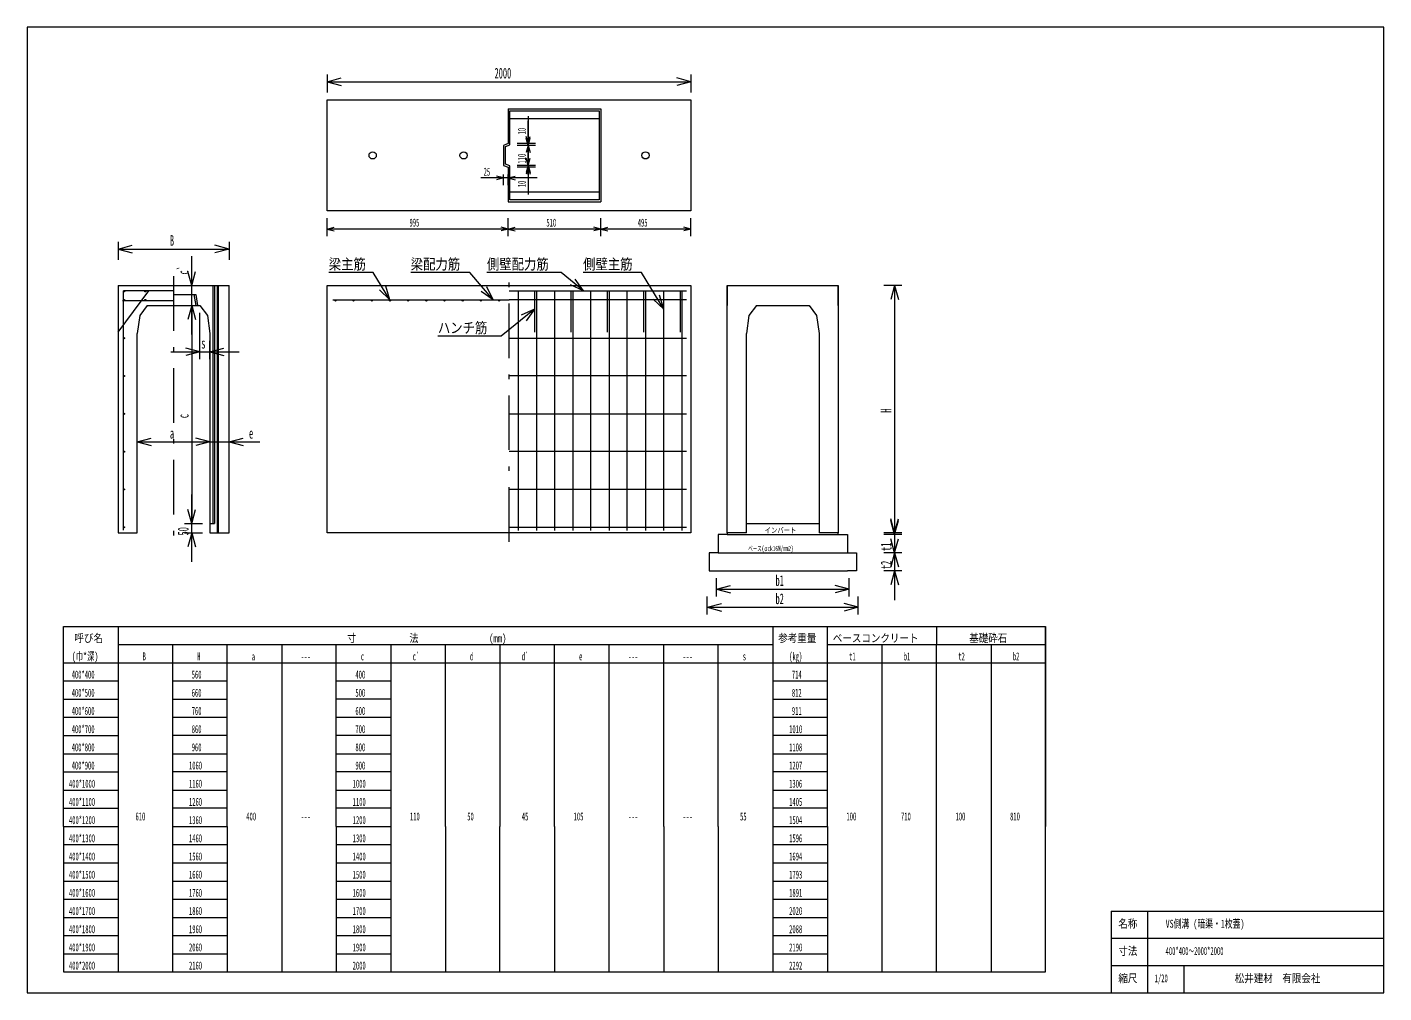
# Model space of a CAD drawing. Units: millimetres, scale not verified. Extents: x 255 to 7715, y 190 to 5500.
import ezdxf
from ezdxf.enums import TextEntityAlignment as Align

# ---------------------------------------------------------------- set-up
doc = ezdxf.new("R2010")
doc.units = ezdxf.units.MM
doc.header["$LTSCALE"] = 10
doc.linetypes.add('USER1', pattern=[50.5, 30, -9, 2.5, -9])
for name, color, linetype, lineweight in [('1', 7, 'Continuous', 18), ('10', 3, 'Continuous', 18), ('17', 7, 'Continuous', 18), ('18', 7, 'Continuous', 18), ('5', 7, 'Continuous', 18), ('6', 7, 'Continuous', 18)]:
    doc.layers.add(name, color=color, linetype=linetype, lineweight=lineweight)
doc.styles.add('ＭＳ ゴシック', font='')
doc.styles.get('ＭＳ ゴシック').set_extended_font_data('MS Gothic')

msp = doc.modelspace()

# ---------------------------------------------------------------- linework, layer by layer
at = {"layer": '1'}
for p, q in [((255, 5500), (255, 190)), ((7715, 5500), (255, 5500)), ((7715, 190), (7715, 5500)), ((1905, 5240), (1905, 5140)), ((3905, 5240), (3905, 5140)), ((1905, 5200), (1982.27, 5220.71)), ((1905, 5200), (3905, 5200)), ((1905, 5200), (1982.27, 5179.29)), ((3905, 5200), (3827.73, 5220.71)), ((3905, 5200), (3827.73, 5179.29)), ((1905, 5100), (3905, 5100)), ((1905, 4490), (1905, 5100)), ((3905, 5100), (3905, 4490)), ((2900, 5050), (3410, 5050)), ((2900, 5050), (2900, 4860)), ((2910, 5040), (3400, 5040)), ((2910, 4853.23), (2910, 5040)), ((3010, 5010), (3010, 4580)), ((3400, 5040), (3400, 4550)), ((3410, 5050), (3410, 4540)), ((3400, 4995), (2910, 4995)), ((3010, 4690), (3010, 4985)), ((2900, 4860), (2875, 4850)), ((2875, 4850), (2875, 4740)), ((2885, 4843.23), (2910, 4853.23)), ((3050, 4860), (2950, 4860)), ((3050, 4850), (2950, 4850)), ((3050, 4850), (2950, 4850)), ((3010, 4860), (2999.65, 4898.64)), ((3010, 4850), (2999.65, 4888.64)), ((3010, 4850), (2999.65, 4811.36)), ((3010, 4900), (3010, 4605)), ((3010, 4860), (3020.35, 4898.64)), ((3010, 4850), (3020.35, 4888.64)), ((3010, 4850), (3020.35, 4811.36)), ((2885, 4746.77), (2885, 4843.23)), ((3010, 4740), (2999.65, 4778.64)), ((3010, 4740), (3020.35, 4778.64)), ((2875, 4740), (2900, 4730)), ((2910, 4736.77), (2885, 4746.77)), ((2900, 4730), (2900, 4540)), ((2910, 4550), (2910, 4736.77)), ((3050, 4740), (2950, 4740)), ((3050, 4740), (2950, 4740)), ((3050, 4730), (2950, 4730)), ((3010, 4740), (2999.65, 4701.36)), ((3010, 4730), (2999.65, 4691.36)), ((3010, 4740), (3020.35, 4701.36)), ((3010, 4730), (3020.35, 4691.36)), ((3060, 4670.6), (2750, 4670.6)), ((2875, 4670.6), (2836.36, 4680.95)), ((2875, 4670.6), (2836.36, 4660.25)), ((2875, 4630.6), (2875, 4690)), ((2900, 4630.6), (2900, 4690)), ((2900, 4670.6), (2938.64, 4680.95)), ((2900, 4670.6), (2938.64, 4660.25)), ((2910, 4595), (3400, 4595)), ((3905, 4490), (1905, 4490)), ((2900, 4540), (3410, 4540)), ((3400, 4550), (2910, 4550)), ((1905, 4350), (1905, 4450)), ((2900, 4350), (2900, 4450)), ((2900, 4350), (2900, 4450)), ((3410, 4350), (3410, 4450)), ((3410, 4350), (3410, 4450)), ((3905, 4350), (3905, 4450)), ((1905, 4390), (1943.64, 4400.35)), ((2900, 4390), (1905, 4390)), ((1905, 4390), (1943.64, 4379.65)), ((2900, 4390), (2861.36, 4400.35)), ((2900, 4390), (2861.36, 4379.65)), ((2900, 4390), (2938.64, 4400.35)), ((3410, 4390), (2900, 4390)), ((2900, 4390), (2938.64, 4379.65)), ((3410, 4390), (3371.36, 4400.35)), ((3410, 4390), (3371.36, 4379.65)), ((3410, 4390), (3448.64, 4400.35)), ((3905, 4390), (3410, 4390)), ((3410, 4390), (3448.64, 4379.65)), ((3905, 4390), (3866.36, 4400.35)), ((3905, 4390), (3866.36, 4379.65)), ((755, 4320), (755, 4220)), ((755, 4280), (832.27, 4300.71)), ((755, 4280), (1365, 4280)), ((755, 4280), (832.27, 4259.29)), ((1365, 4280), (1287.73, 4300.71)), ((1365, 4280), (1287.73, 4259.29)), ((1365, 4320), (1365, 4220)), ((1160, 3810), (1160, 4240)), ((1160, 4080), (1139.29, 4157.27)), ((1160, 4080), (1180.71, 4157.27)), ((755, 4080), (1365, 4080)), ((755, 4080), (755, 2720)), ((755, 3822.29), (924.75, 4050)), ((1060, 4030), (1182, 4030)), ((1172, 4030), (1182, 3970)), ((1182, 4030), (1192, 3970)), ((1278.5, 2770), (1278.5, 4080)), ((1285.5, 4080), (1285.5, 2770)), ((1299.5, 4080), (1299.5, 2720)), ((1306.5, 2720), (1306.5, 4080)), ((1365, 2720), (1365, 4080)), ((1905, 4080), (3905, 4080)), ((1905, 2720), (1905, 4080)), ((3045, 4050), (3045, 3850)), ((3045, 4050), (3045, 3822.29)), ((3245, 4050), (3245, 3850)), ((3245, 4050), (3245, 3822.29)), ((3445, 4050), (3445, 3850)), ((3445, 4050), (3445, 3822.29)), ((3645, 4050), (3645, 3850)), ((3645, 4050), (3645, 3822.29)), ((3845, 4050), (3845, 3822.29)), ((3905, 4080), (3905, 2720)), ((4105, 4080), (4105, 3970)), ((4105, 4080), (4715, 4080)), ((4105, 2720), (4105, 4080)), ((4715, 3970), (4715, 4080)), ((4715, 4080), (4715, 2720)), ((5065, 4080), (4965, 4080)), ((5025, 4080), (5004.29, 4002.73)), ((5025, 4080), (5025, 2720)), ((5025, 4080), (5045.71, 4002.73)), ((915, 3970), (874, 3915)), ((915, 3970), (1205, 3970)), ((1160, 3970), (1139.29, 3892.73)), ((1160, 3970), (1139.29, 3892.73)), ((1160, 3970), (1180.71, 3892.73)), ((1160, 3970), (1160, 2770)), ((1160, 3970), (1180.71, 3892.73)), ((1205, 3970), (1246, 3915)), ((4265, 3970), (4224, 3915)), ((4265, 3970), (4555, 3970)), ((4555, 3970), (4596, 3915)), ((874, 3915), (860, 3815)), ((1205, 3675), (1205, 3930)), ((1246, 3915), (1260, 3815)), ((3045, 3950), (2862.2, 3800)), ((3045, 3950), (2972.13, 3916.99)), ((3045, 3950), (2998.4, 3884.98)), ((4224, 3915), (4210, 3815)), ((4596, 3915), (4610, 3815)), ((860, 2720), (860, 3815)), ((1260, 3815), (1260, 2720)), ((4210, 2720), (4210, 3815)), ((4610, 3815), (4610, 2720)), ((1205, 3715), (1127.73, 3735.71)), ((1260, 3675), (1260, 3775)), ((1260, 3715), (1337.27, 3735.71)), ((2862.2, 3800), (2513.41, 3800)), ((1045, 3715), (1420, 3715)), ((1205, 3715), (1127.73, 3694.29)), ((1260, 3715), (1337.27, 3694.29)), ((860, 3220), (937.27, 3240.71)), ((860, 3220), (1260, 3220)), ((860, 3220), (937.27, 3199.29)), ((1100, 3220), (1535, 3220)), ((1260, 3220), (1182.73, 3240.71)), ((1260, 3220), (1182.73, 3240.71)), ((1260, 3220), (1182.73, 3199.29)), ((1260, 3220), (1182.73, 3199.29)), ((1365, 3220), (1442.27, 3240.71)), ((1365, 3220), (1442.27, 3199.29)), ((1160, 2560), (1160, 2930)), ((1160, 2770), (1139.29, 2847.27)), ((1160, 2770), (1139.29, 2847.27)), ((1160, 2770), (1180.71, 2847.27)), ((1160, 2770), (1180.71, 2847.27)), ((5025, 2870), (5025, 2450)), ((1120, 2770), (1220, 2770)), ((1260, 2770), (1285.5, 2770)), ((5025, 2720), (5004.29, 2797.27)), ((5025, 2710), (5004.29, 2787.27)), ((5025, 2720), (5045.71, 2797.27)), ((5025, 2710), (5045.71, 2787.27)), ((5025, 2770), (5025, 2350)), ((755, 2720), (860, 2720)), ((1120, 2720), (1220, 2720)), ((1160, 2720), (1139.29, 2642.73)), ((1160, 2720), (1180.71, 2642.73)), ((1260, 2720), (1365, 2720)), ((3905, 2720), (1905, 2720)), ((4210, 2720), (4105, 2720)), ((4715, 2720), (4610, 2720)), ((5065, 2720), (4965, 2720)), ((5065, 2710), (4965, 2710)), ((5025, 2610), (5004.29, 2687.27)), ((5025, 2610), (5045.71, 2687.27)), ((5065, 2610), (4965, 2610)), ((5065, 2610), (4965, 2610)), ((5025, 2610), (5004.29, 2532.73)), ((5025, 2610), (5045.71, 2532.73)), ((4045, 2370), (4045, 2470)), ((4775, 2370), (4775, 2470)), ((5065, 2510), (4965, 2510)), ((5025, 2510), (5004.29, 2432.73)), ((5025, 2510), (5045.71, 2432.73)), ((4045, 2410), (4122.27, 2430.71)), ((4045, 2410), (4775, 2410)), ((4045, 2410), (4122.27, 2389.29)), ((4775, 2410), (4697.73, 2430.71)), ((4775, 2410), (4697.73, 2389.29)), ((3995, 2270), (3995, 2370)), ((3995, 2310), (4072.27, 2330.71)), ((4825, 2310), (4747.73, 2330.71)), ((4825, 2270), (4825, 2370)), ((3995, 2310), (4825, 2310)), ((3995, 2310), (4072.27, 2289.29)), ((4825, 2310), (4747.73, 2289.29)), ((455, 2205), (5855, 2205)), ((455, 1105), (455, 2205)), ((455, 1105), (455, 2205)), ((455, 2205), (5855, 2205)), ((755, 2205), (755, 1105)), ((755, 2205), (755, 1105)), ((4355, 2205), (4355, 1105)), ((4655, 1105), (4655, 2205)), ((5255, 2205), (5255, 2105)), ((5855, 1105), (5855, 2205)), ((5855, 2205), (5855, 1105)), ((755, 2105), (4355, 2105)), ((1055, 2105), (1055, 1105)), ((1355, 1105), (1355, 2105)), ((1655, 2105), (1655, 1105)), ((1955, 1105), (1955, 2105)), ((2255, 2105), (2255, 1105)), ((2555, 1105), (2555, 2105)), ((2855, 2105), (2855, 1105)), ((3155, 1105), (3155, 2105)), ((3455, 1105), (3455, 2105)), ((3755, 1105), (3755, 2105)), ((4055, 1105), (4055, 2105)), ((4655, 2105), (5255, 2105)), ((4955, 2105), (4955, 1105)), ((5255, 2105), (5855, 2105)), ((5255, 1105), (5255, 2105)), ((5555, 2105), (5555, 1105)), ((455, 2005), (5855, 2005)), ((455, 2005), (5855, 2005)), ((455, 1905), (755, 1905)), ((1055, 1905), (1355, 1905)), ((1955, 1905), (2255, 1905)), ((4355, 1905), (4655, 1905)), ((455, 1805), (755, 1805)), ((1055, 1805), (1355, 1805)), ((2255, 1805), (1955, 1805)), ((4355, 1805), (4655, 1805)), ((455, 1705), (755, 1705)), ((1055, 1705), (1355, 1705)), ((1955, 1705), (2255, 1705)), ((4355, 1705), (4655, 1705)), ((455, 1605), (755, 1605)), ((1355, 1605), (1055, 1605)), ((2255, 1605), (1955, 1605)), ((4655, 1605), (4355, 1605)), ((455, 1505), (755, 1505)), ((1055, 1505), (1355, 1505)), ((1955, 1505), (2255, 1505)), ((4355, 1505), (4655, 1505)), ((455, 1405), (755, 1405)), ((1355, 1405), (1055, 1405)), ((2255, 1405), (1955, 1405)), ((4655, 1405), (4355, 1405)), ((455, 1305), (755, 1305)), ((1055, 1305), (1355, 1305)), ((1955, 1305), (2255, 1305)), ((4355, 1305), (4655, 1305)), ((455, 1205), (755, 1205)), ((1355, 1205), (1055, 1205)), ((2255, 1205), (1955, 1205)), ((4655, 1205), (4355, 1205)), ((455, 1105), (455, 305)), ((455, 1105), (755, 1105)), ((755, 1105), (755, 305)), ((1055, 1105), (1055, 305)), ((1055, 1105), (1355, 1105)), ((1355, 1105), (1355, 305)), ((1655, 1105), (1655, 305)), ((1955, 1105), (1955, 305)), ((1955, 1105), (2255, 1105)), ((2255, 1105), (2255, 305)), ((2555, 1105), (2555, 305)), ((2855, 305), (2855, 1105)), ((3155, 1105), (3155, 305)), ((3455, 305), (3455, 1105)), ((3755, 1105), (3755, 305)), ((4055, 1105), (4055, 305)), ((4355, 1105), (4355, 305)), ((4355, 1105), (4655, 1105)), ((4655, 1105), (4655, 305)), ((4955, 1105), (4955, 305)), ((5255, 305), (5255, 1105)), ((5555, 1105), (5555, 305)), ((5855, 305), (5855, 1105)), ((455, 1005), (755, 1005)), ((1055, 1005), (1355, 1005)), ((1955, 1005), (2255, 1005)), ((4355, 1005), (4655, 1005)), ((455, 905), (755, 905)), ((1055, 905), (1355, 905)), ((1955, 905), (2255, 905)), ((4355, 905), (4655, 905)), ((455, 805), (755, 805)), ((1055, 805), (1355, 805)), ((1955, 805), (2255, 805)), ((4355, 805), (4655, 805)), ((455, 705), (755, 705)), ((1055, 705), (1355, 705)), ((1955, 705), (2255, 705)), ((4355, 705), (4655, 705)), ((455, 605), (755, 605)), ((1055, 605), (1355, 605)), ((1955, 605), (2255, 605)), ((4355, 605), (4655, 605)), ((6215, 640), (7715, 640)), ((6215, 640), (6215, 190)), ((6415, 640), (6415, 190)), ((455, 505), (755, 505)), ((1055, 505), (1355, 505)), ((1955, 505), (2255, 505)), ((4355, 505), (4655, 505)), ((6215, 490), (7715, 490)), ((455, 405), (755, 405)), ((1055, 405), (1355, 405)), ((1955, 405), (2255, 405)), ((4355, 405), (4655, 405)), ((455, 305), (5855, 305)), ((6215, 340), (7715, 340)), ((6615, 340), (6615, 190)), ((255, 190), (7715, 190))]:
    msp.add_line(p, q, dxfattribs=at)
at = {"layer": '1', "linetype": 'USER1'}
for p, q in [((1060, 4130), (1060, 2670)), ((2905, 2670), (2905, 4130))]:
    msp.add_line(p, q, dxfattribs=at)
at = {"layer": '1'}
for centre in [(2155, 4795), (2655, 4795), (3655, 4795)]:
    msp.add_circle(centre, 20, dxfattribs=at)
at = {"layer": '10'}
for p, q in [((4055, 2610), (4005, 2610)), ((4005, 2610), (4005, 2510)), ((4765, 2610), (4815, 2610)), ((4815, 2610), (4815, 2510)), ((4005, 2510), (4055, 2510)), ((4055, 2510), (4765, 2510)), ((4815, 2510), (4765, 2510))]:
    msp.add_line(p, q, dxfattribs=at)
at = {"layer": '17'}
for p, q in [((3190.57, 4150), (2783.13, 4150)), ((3315, 4050), (3190.57, 4150)), ((3315, 4050), (3267.74, 4114.55)), ((2905, 4050), (3880, 4050)), ((3315, 4050), (3241.8, 4082.27)), ((3880, 4000), (2905, 4000)), ((2905, 3790), (3880, 3790)), ((3880, 3582), (2905, 3582)), ((2905, 3374), (3880, 3374)), ((3880, 3166), (2905, 3166)), ((3880, 2958), (2905, 2958)), ((2905, 2750), (3880, 2750)), ((4105, 2710), (4055, 2710)), ((4055, 2710), (4055, 2610)), ((4715, 2710), (4765, 2710)), ((4765, 2710), (4765, 2610)), ((4055, 2610), (4765, 2610))]:
    msp.add_line(p, q, dxfattribs=at)
for centre in [(788, 4047), (905, 4047), (788, 4000), (788, 3790), (788, 3582), (788, 3374), (788, 3166), (788, 2958), (788, 2750)]:
    msp.add_circle(centre, 3, dxfattribs=at)
at = {"layer": '18'}
for p, q in [((3632.73, 4150), (3311.91, 4150)), ((3755, 3950), (3632.73, 4150)), ((1060, 4050), (785, 4050)), ((785, 2735), (785, 4050)), ((2955, 4050), (2955, 2733)), ((3055, 4050), (3055, 2733)), ((3155, 4050), (3155, 2733)), ((3255, 4050), (3255, 2733)), ((3355, 2733), (3355, 4050)), ((3455, 4050), (3455, 2733)), ((3555, 2733), (3555, 4050)), ((3655, 4050), (3655, 2733)), ((3755, 2733), (3755, 4050)), ((3855, 4050), (3855, 2733)), ((3755, 3950), (3697.03, 4005.13)), ((3755, 3950), (3732.36, 4026.73)), ((4210, 2770), (4610, 2770)), ((4105, 2720), (4105, 2710)), ((4105, 2710), (4715, 2710)), ((4715, 2710), (4715, 2720))]:
    msp.add_line(p, q, dxfattribs=at)
at = {"layer": '5'}
for p, q in [((2689.73, 4150), (2364.24, 4150)), ((2816.75, 4000), (2689.73, 4150)), ((2816.75, 4000), (2751.01, 4045.59)), ((2816.75, 4000), (2782.61, 4072.35)), ((1935, 4000), (2905, 4000))]:
    msp.add_line(p, q, dxfattribs=at)
msp.add_circle((905, 4000), 3, dxfattribs=at)
at = {"layer": '6'}
for p, q in [((2157.15, 4150), (1913.62, 4150)), ((2250, 4000), (2157.15, 4150)), ((2250, 4000), (2191.72, 4054.81)), ((2250, 4000), (2226.93, 4076.6)), ((780, 3997), (1060, 3997))]:
    msp.add_line(p, q, dxfattribs=at)
for centre in [(1950, 3997), (2050, 3997), (2150, 3997), (2250, 3997), (2350, 3997), (2450, 3997), (2550, 3997), (2650, 3997), (2750, 3997), (2850, 3997)]:
    msp.add_circle(centre, 3, dxfattribs=at)

# ---------------------------------------------------------------- texts
at = {"layer": '1', "style": 'ＭＳ ゴシック'}
for s, height, width, p in [('2000', 58.65, 0.5, (2825, 5200)), ('25', 43.99, 0.5, (2765, 4670)), ('995', 43.99, 0.5, (2357.5, 4390)), ('510', 43.99, 0.5, (3110, 4390)), ('495', 43.99, 0.5, (3612.5, 4390)), ('B', 58.65, 0.5, (1040, 4280)), ('ハンチ筋', 58.65, 0.85, (2513.41, 3800)), ('s', 58.65, 0.5, (1212.5, 3715)), ('a', 58.65, 0.5, (1040, 3220)), ('e', 58.65, 0.5, (1475, 3220)), ('b1', 58.65, 0.5, (4370, 2410)), ('b2', 58.65, 0.5, (4370, 2310)), ('呼び名', 43.99, 0.85, (515, 2105)), ('寸\u3000\u3000    \u3000\u3000法\u3000        \u3000\u3000\u3000(mm)', 43.99, 0.8, (2015, 2105)), ('参考重量', 43.99, 0.85, (4385, 2105)), ('ベースコンクリート', 43.99, 0.85, (4685, 2105)), ('基礎砕石', 43.99, 0.85, (5435, 2105)), ('(巾*深)', 43.99, 0.65, (500, 2005)), ('B', 43.99, 0.5, (890, 2005)), ('H', 43.99, 0.5, (1190, 2005)), ('a', 43.99, 0.5, (1490, 2005)), ('---', 43.99, 0.5, (1760, 2005)), ('c', 43.99, 0.5, (2090, 2005)), ('c`', 43.99, 0.5, (2375, 2005)), ('d', 43.99, 0.5, (2690, 2005)), ('d`', 43.99, 0.5, (2975, 2005)), ('e', 43.99, 0.5, (3290, 2005)), ('---', 43.99, 0.5, (3560, 2005)), ('---', 43.99, 0.5, (3860, 2005)), ('s', 43.99, 0.5, (4190, 2005)), ('(kg)', 43.99, 0.5, (4445, 2005)), ('t1', 43.99, 0.5, (4775, 2005)), ('b1', 43.99, 0.5, (5075, 2005)), ('t2', 43.99, 0.5, (5375, 2005)), ('b2', 43.99, 0.5, (5675, 2005)), ('400*400', 43.99, 0.5, (500, 1905)), ('560', 43.99, 0.5, (1160, 1905)), ('400', 43.99, 0.5, (2060, 1905)), ('714', 43.99, 0.5, (4460, 1905)), ('400*500', 43.99, 0.5, (500, 1805)), ('660', 43.99, 0.5, (1160, 1805)), ('500', 43.99, 0.5, (2060, 1805)), ('812', 43.99, 0.5, (4460, 1805)), ('400*600', 43.99, 0.5, (500, 1705)), ('760', 43.99, 0.5, (1160, 1705)), ('600', 43.99, 0.5, (2060, 1705)), ('911', 43.99, 0.5, (4460, 1705)), ('400*700', 43.99, 0.5, (500, 1605)), ('860', 43.99, 0.5, (1160, 1605)), ('700', 43.99, 0.5, (2060, 1605)), ('1010', 43.99, 0.5, (4445, 1605)), ('400*800', 43.99, 0.5, (500, 1505)), ('960', 43.99, 0.5, (1160, 1505)), ('800', 43.99, 0.5, (2060, 1505)), ('1108', 43.99, 0.5, (4445, 1505)), ('400*900', 43.99, 0.5, (500, 1405)), ('1060', 43.99, 0.5, (1145, 1405)), ('900', 43.99, 0.5, (2060, 1405)), ('1207', 43.99, 0.5, (4445, 1405)), ('400*1000', 43.99, 0.5, (485, 1305)), ('1160', 43.99, 0.5, (1145, 1305)), ('1000', 43.99, 0.5, (2045, 1305)), ('1306', 43.99, 0.5, (4445, 1305)), ('400*1100', 43.99, 0.5, (485, 1205)), ('1260', 43.99, 0.5, (1145, 1205)), ('1100', 43.99, 0.5, (2045, 1205)), ('1405', 43.99, 0.5, (4445, 1205)), ('400*1200', 43.99, 0.5, (485, 1105)), ('610', 43.99, 0.5, (851, 1125)), ('1360', 43.99, 0.5, (1145, 1105)), ('400', 43.99, 0.5, (1460, 1125)), ('---', 43.99, 0.5, (1760, 1125)), ('1200', 43.99, 0.5, (2045, 1105)), ('110', 43.99, 0.5, (2360, 1125)), ('50', 43.99, 0.5, (2675, 1125)), ('45', 43.99, 0.5, (2975, 1125)), ('105', 43.99, 0.5, (3260, 1125)), ('---', 43.99, 0.5, (3560, 1125)), ('---', 43.99, 0.5, (3860, 1125)), ('55', 43.99, 0.5, (4175, 1125)), ('1504', 43.99, 0.5, (4445, 1105)), ('100', 43.99, 0.5, (4760, 1125)), ('710', 43.99, 0.5, (5060, 1125)), ('100', 43.99, 0.5, (5360, 1125)), ('810', 43.99, 0.5, (5660, 1125)), ('400*1300', 43.99, 0.5, (485, 1005)), ('1460', 43.99, 0.5, (1145, 1005)), ('1300', 43.99, 0.5, (2045, 1005)), ('1596', 43.99, 0.5, (4445, 1005)), ('400*1400', 43.99, 0.5, (485, 905)), ('1560', 43.99, 0.5, (1145, 905)), ('1400', 43.99, 0.5, (2045, 905)), ('1694', 43.99, 0.5, (4445, 905)), ('400*1500', 43.99, 0.5, (485, 805)), ('1660', 43.99, 0.5, (1145, 805)), ('1500', 43.99, 0.5, (2045, 805)), ('1793', 43.99, 0.5, (4445, 805)), ('400*1600', 43.99, 0.5, (485, 705)), ('1760', 43.99, 0.5, (1145, 705)), ('1600', 43.99, 0.5, (2045, 705)), ('1891', 43.99, 0.5, (4445, 705)), ('400*1700', 43.99, 0.5, (485, 605)), ('1860', 43.99, 0.5, (1145, 605)), ('1700', 43.99, 0.5, (2045, 605)), ('2020', 43.99, 0.5, (4445, 605)), ('名称', 43.99, 0.85, (6255, 535)), ('VS側溝 (暗渠・1枚蓋)', 43.99, 0.7, (6515, 535)), ('400*1800', 43.99, 0.5, (485, 505)), ('1960', 43.99, 0.5, (1145, 505)), ('1800', 43.99, 0.5, (2045, 505)), ('2088', 43.99, 0.5, (4445, 505)), ('400*1900', 43.99, 0.5, (485, 405)), ('2060', 43.99, 0.5, (1145, 405)), ('1900', 43.99, 0.5, (2045, 405)), ('2190', 43.99, 0.5, (4445, 405)), ('寸法', 43.99, 0.85, (6255, 385)), ('400*400～2000*2000', 43.99, 0.5, (6515, 385)), ('400*2000', 43.99, 0.5, (485, 305)), ('2160', 43.99, 0.5, (1145, 305)), ('2000', 43.99, 0.5, (2045, 305)), ('2292', 43.99, 0.5, (4445, 305)), ('縮尺', 43.99, 0.85, (6255, 235)), ('松井建材\u3000有限会社', 43.99, 0.85, (6895, 235)), ('1/20', 43.99, 0.5, (6455, 235))]:
    msp.add_text(s, height=height, dxfattribs=dict(at, width=width)).set_placement(p, align=Align.BOTTOM_LEFT)
at = {"layer": '1', "style": 'ＭＳ ゴシック', "width": 0.5}
for s, height, p in [('10', 43.99, (3010, 4910)), ('110', 43.99, (3010, 4750)), ('10', 43.99, (3010, 4620)), ('c`', 58.65, (1160, 4140)), ('c', 58.65, (1160, 3350)), ('H', 58.65, (5025, 3380)), ('50', 58.65, (1160, 2705)), ('t1', 58.65, (5025, 2620)), ('t2', 58.65, (5025, 2520))]:
    msp.add_text(s, height=height, rotation=90, dxfattribs=at).set_placement(p, align=Align.BOTTOM_LEFT)
at = {"layer": '17', "style": 'ＭＳ ゴシック'}
for s, height, width, p in [('側壁配力筋', 58.65, 0.85, (2783.13, 4150)), ('ベース(σck16N/mm2)', 29.33, 0.6, (4220, 2610))]:
    msp.add_text(s, height=height, dxfattribs=dict(at, width=width)).set_placement(p, align=Align.BOTTOM_LEFT)
at = {"layer": '18', "style": 'ＭＳ ゴシック', "width": 0.85}
for s, height, p in [('側壁主筋', 58.65, (3311.91, 4150)), ('インバート', 29.33, (4310, 2710)), ('インバート', 29.33, (4310, 2710))]:
    msp.add_text(s, height=height, dxfattribs=at).set_placement(p, align=Align.BOTTOM_LEFT)
at = {"layer": '5', "style": 'ＭＳ ゴシック', "width": 0.85}
msp.add_text('梁配力筋', height=58.65, dxfattribs=at).set_placement((2364.24, 4150), align=Align.BOTTOM_LEFT)
at = {"layer": '6', "style": 'ＭＳ ゴシック', "width": 0.85}
msp.add_text('梁主筋', height=58.65, dxfattribs=at).set_placement((1913.62, 4150), align=Align.BOTTOM_LEFT)

doc.saveas('drawing.dxf')
